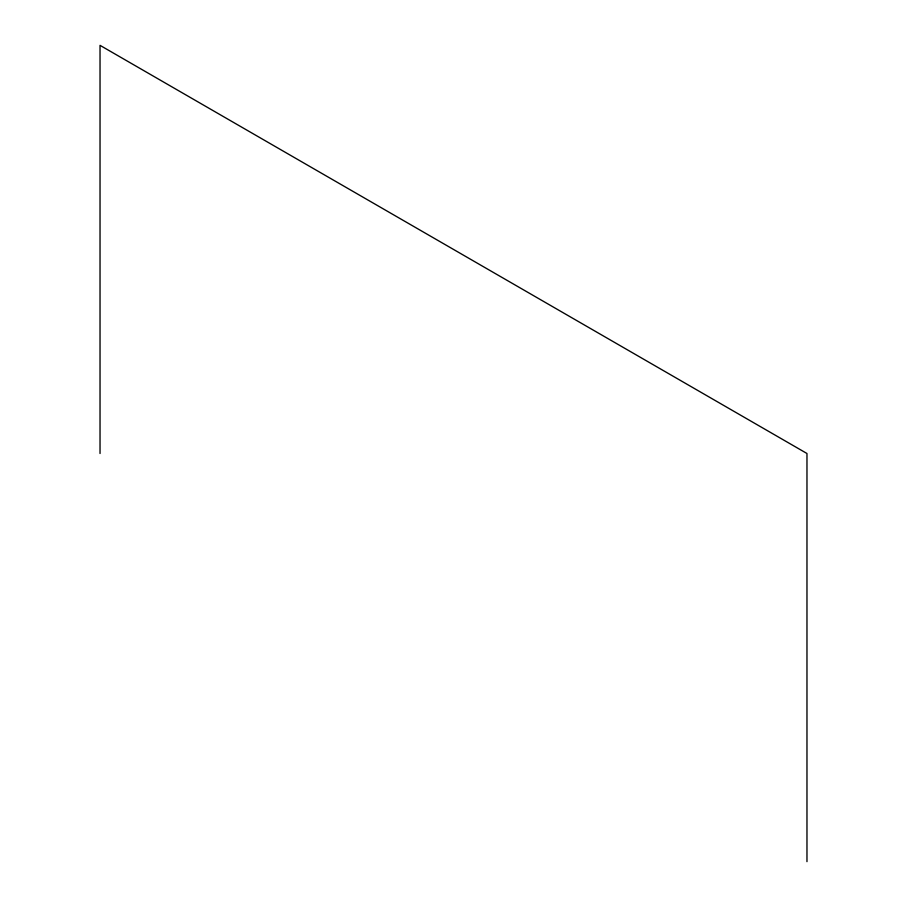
<?xml version="1.0" encoding="UTF-8"?>
<svg xmlns="http://www.w3.org/2000/svg" width="907" height="907" viewBox="0 0 907 907"><rect width="100%" height="100%" fill="white"/><g stroke="black" fill="none" stroke-linecap="round" stroke-linejoin="round"><path stroke-width="1.36" d="M806.969 861.65L806.969 453.5L100.031 45.35L100.031 453.5"/></g></svg>
